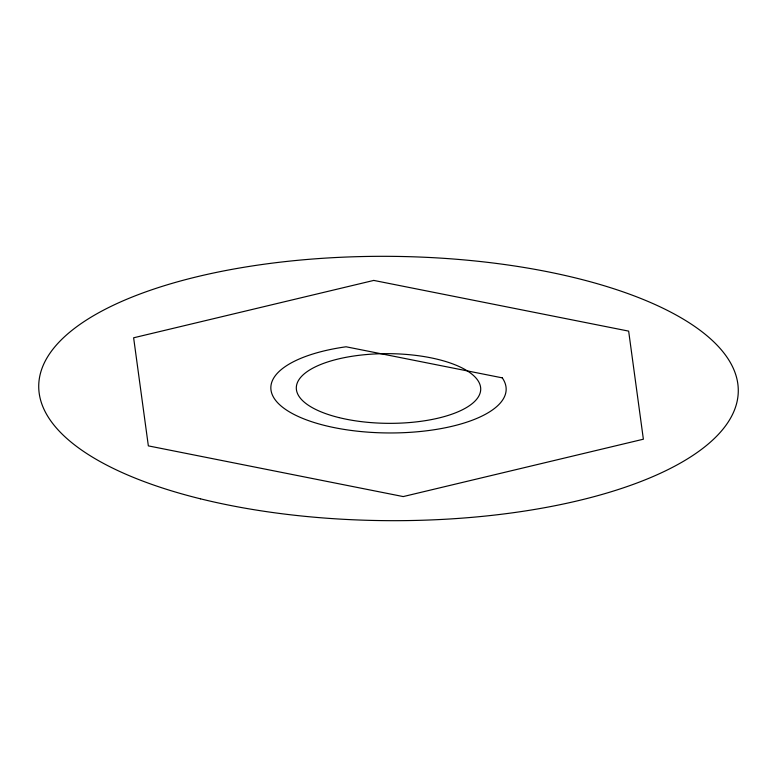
<?xml version="1.0" encoding="UTF-8"?>
<svg xmlns="http://www.w3.org/2000/svg" width="777" height="777" viewBox="0 0 777 777"><rect width="100%" height="100%" fill="white"/><g stroke="black" fill="none" stroke-linecap="round" stroke-linejoin="round"><path stroke-width="1.17" d="M373.776 280.419L133.625 337.791L148.349 445.881L403.224 496.581L643.375 439.209L628.651 331.119L373.776 280.419M502.272 377.855L346.066 346.785A117.657 44.454 0.4 0 0 277.263 402.321A117.657 44.454 0.4 0 0 422.678 431.245A117.657 44.454 0.4 0 0 502.272 377.855M200.534 498.834A349.796 132.168 0.4 0 0 737.946 396.367A349.796 132.168 0.4 0 0 227.02 270.289A349.796 132.168 0.4 0 0 200.534 498.834M338.947 417.589A92.22 34.848 0.4 0 0 480.623 390.569A92.22 34.848 0.4 0 0 345.92 357.342A92.22 34.848 0.4 0 0 338.947 417.589"/></g></svg>
